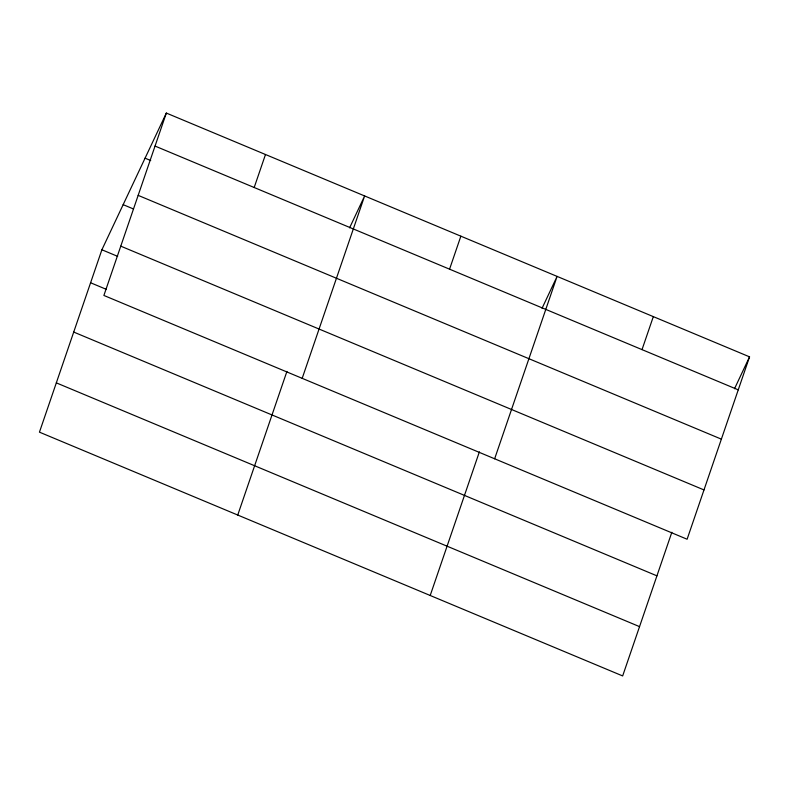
<?xml version="1.0" encoding="UTF-8"?>
<svg xmlns="http://www.w3.org/2000/svg" width="789" height="789" viewBox="0 0 789 789"><rect width="100%" height="100%" fill="white"/><g stroke="black" fill="none" stroke-linecap="round" stroke-linejoin="round"><path stroke-width="1.18" d="M166.341 113.064L103.892 295.451L687.111 539.232L749.55 356.845L166.341 113.064L101.889 249.768L39.45 432.155L622.659 675.936L671.843 532.279M254.186 187.506L265.489 154.506M237.745 515.039L286.93 371.392M302.187 378.335L364.626 195.948L349.586 227.863M449.562 269.177L460.865 236.177M430.202 595.488L479.387 451.831M494.644 458.784L557.093 276.397L542.043 308.312M642.019 349.626L653.322 316.626M734.51 388.75L749.55 356.845M155.038 146.064L738.248 389.845M145.068 158.175L150.709 160.532M138.164 195.366L721.373 439.148M123.163 204.657L133.302 208.898M120.776 246.158L703.985 489.93M101.889 249.768L117.669 256.366M90.597 282.768L106.367 289.366M73.722 332.07L656.931 575.842M56.325 382.862L639.544 626.634"/></g></svg>
